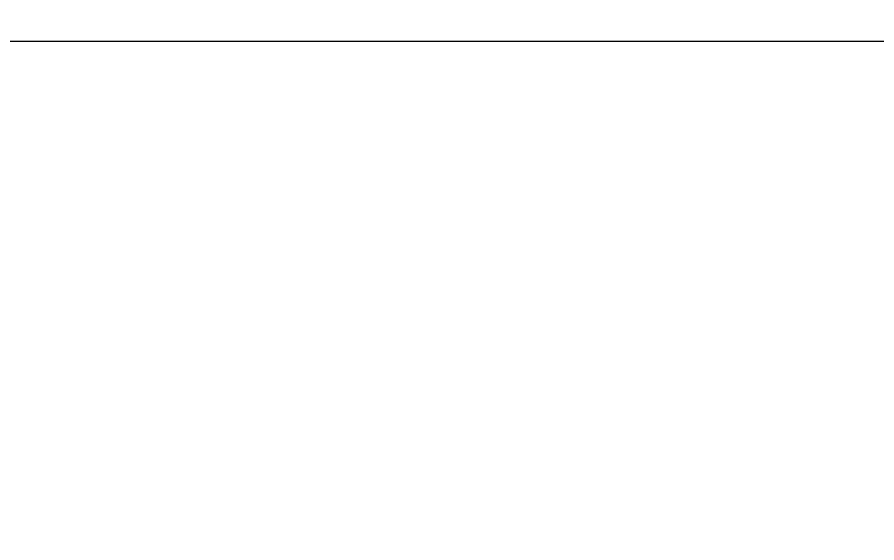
# Model space of a CAD drawing. Header units: millimetres. Extents: x -20146070 to 165023, y -3349561 to 35447.
# Drawn here: x -445275 to -442536, y -20281 to -18607 of the extents above; entities that cross this region are included whole.
import ezdxf
from ezdxf import colors
from ezdxf.entities.mleader import LeaderData, LeaderLine
from ezdxf.math import Vec2, Vec3

# ---------------------------------------------------------------- set-up
doc = ezdxf.new("R2010")
doc.units = ezdxf.units.MM
doc.header["$LTSCALE"] = 50
doc.linetypes.add('CONTINOUS', pattern=[0])
doc.layers.add('M_FIREALAM-_E-', color=10, linetype='Continuous')
doc.layers.add('NW_BEAM AND COLUMN', color=134, linetype='Continuous', lineweight=5)
doc.styles.add('RomanS', font='romans__.ttf', dxfattribs={"width": 0.75, "height": 40})

# ---------------------------------------------------------------- blocks, each defined once
blk = doc.blocks.new('SMOKE')
at = {"color": 7, "linetype": 'CONTINOUS'}
ml = blk.add_multileader_mtext('Standard', dxfattribs=at)
ml.set_content('{\\fArial|b0|i0|c0|p34;S}', color=7, style='RomanS')
ml.set_leader_properties(color=10)
ml.build(insert=Vec2(0, 0))
ml.multileader.update_dxf_attribs({"dogleg_length": 3.34, "arrow_head_size": 171.1, "scale": 50})
ctx = ml.context
ctx.base_point, ctx.scale, ctx.char_height, ctx.arrow_head_size, ctx.landing_gap_size, ctx.plane_origin = Vec3(10040458.9, 1663039.1), 50, 256.669, 171.1, 171.1, Vec3(10036247.2, 1658323.4)
notes = []
notes.append((ctx, [(0, (0, 0, 0), (0, 0), (1, 0), 1, [])]))
ctx.mtext.insert, ctx.mtext.flow_direction = Vec3(10040630, 1663169.6), 5
for ctx, leaders in notes:
    for number, flags, end, landing, length, lines in leaders:
        leader = LeaderData()
        leader.index, (leader.has_last_leader_line, leader.has_dogleg_vector, leader.attachment_direction) = number, flags
        leader.last_leader_point, leader.dogleg_vector, leader.dogleg_length = Vec3(end), Vec3(landing), length
        for number, points, colour, breaks in lines:
            line = LeaderLine()
            line.index, line.vertices, line.color, line.breaks = number, Vec3.list(points), colors.encode_raw_color(colour), breaks
            leader.lines.append(line)
        ctx.leaders.append(leader)

msp = doc.modelspace()

# ---------------------------------------------------------------- linework, layer by layer
at = {"layer": 'NW_BEAM AND COLUMN'}
msp.add_lwpolyline([(-446178.3, -18682.7), (-439152.1, -18682.7)], dxfattribs=at)

# ---------------------------------------------------------------- block references
at = {"layer": 'M_FIREALAM-_E-'}
for p, xscale, yscale, zscale in [((-13215027, -2136319.2), 1.28, 1.28, 1.28), ((-12842896.3, -2136319.2), 1.28, 1.28, 1.28), ((-13209527.3, -2137019.4), 1.28, 1.28, 1.28), ((-12837356.5, -2137100.4), 1.28, 1.28, 1.28), ((-13215027, -2138819.2), 1.28, 1.28, 1.28), ((-12842882.2, -2139119.2), 1.28, 1.28, 1.28), ((-12837356.5, -2141062.9), 1.28, 1.28, 1.28), ((-13209538.6, -2141143.9), 1.28, 1.28, 1.28), ((-13216376.9, -2141531.7), 1.28, 1.28, 1.28), ((-13213677.1, -2141531.7), 1.28, 1.28, 1.28), ((-12844197.6, -2141531.7), 1.28, 1.28, 1.28), ((-12841946.4, -2141531.7), 1.28, 1.28, 1.28), ((-10646155.8, -1718610.1), 1.024, 1.024, 1.024), ((-10273997.7, -1718610.1), 1.024, 1.024, 1.024), ((-10644656.4, -1718640.4), 1.024, 1.024, 1.024), ((-10272498.3, -1718640.4), 1.024, 1.024, 1.024), ((-13016264.7, -2148128.1), 1.28, 1.28, 1.28)]:
    msp.add_blockref('SMOKE', p, dxfattribs=dict(at, xscale=xscale, yscale=yscale, zscale=zscale))

doc.saveas('drawing.dxf')
